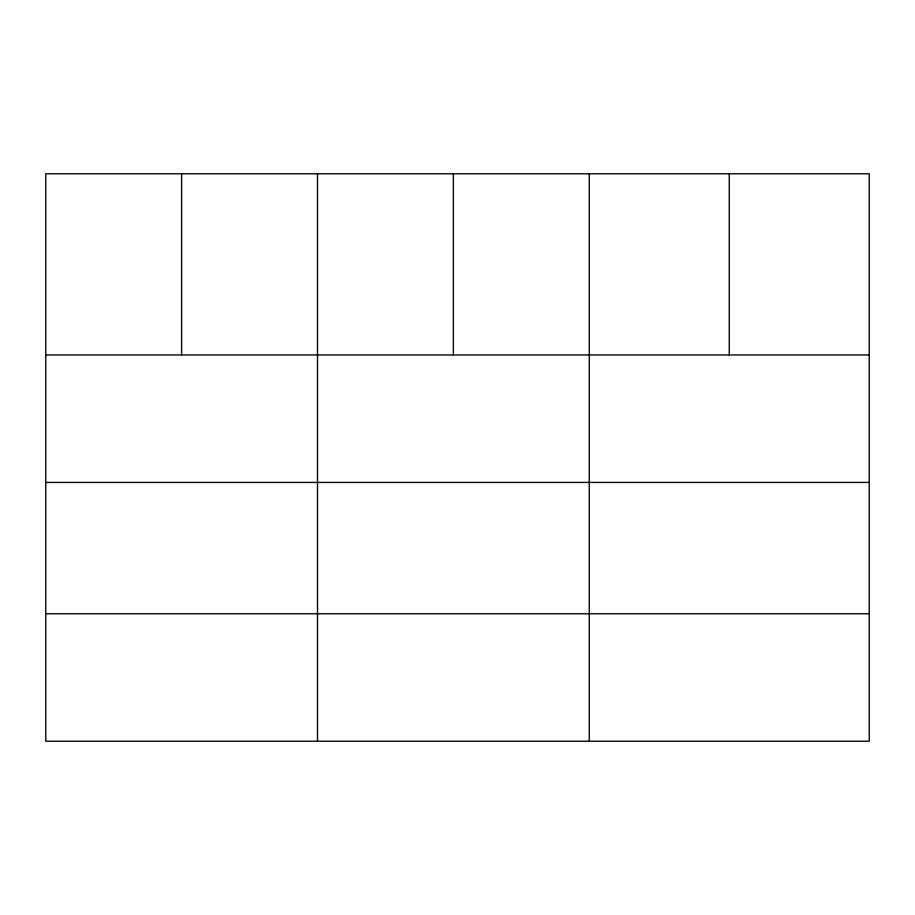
<?xml version="1.0" encoding="UTF-8"?>
<svg xmlns="http://www.w3.org/2000/svg" width="915" height="915" viewBox="0 0 915 915"><rect width="100%" height="100%" fill="white"/><g stroke="black" fill="none" stroke-linecap="round" stroke-linejoin="round"><path stroke-width="1.37" d="M869.25 482.422L869.25 173.77L45.75 173.77L45.75 741.23L869.25 741.23L869.25 482.422L45.75 482.422M45.75 354.951L869.25 354.951M45.75 613.759L869.25 613.759M729.255 173.77L729.255 354.951M589.26 173.77L589.26 741.23M453.382 173.77L453.382 354.951M317.505 173.77L317.505 741.23M181.628 173.77L181.628 354.951"/></g></svg>
